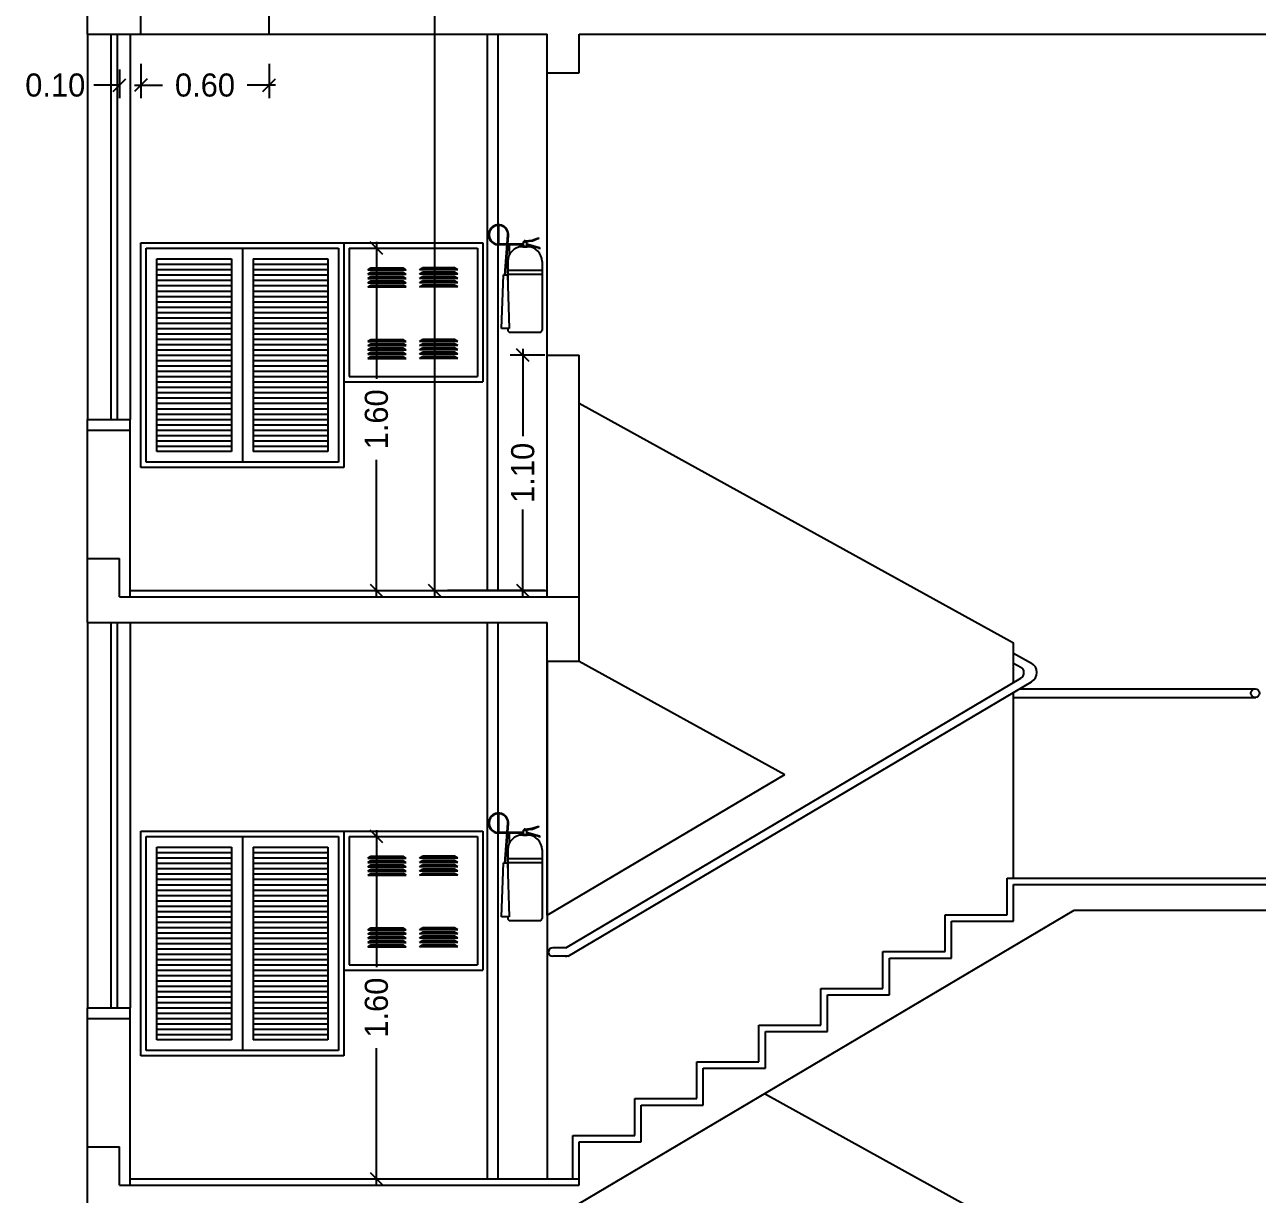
# Model space of a CAD drawing. Extents: x -18 to 75.6, y 22.6 to 43.7.
# Drawn here: x -9.34 to -3.57, y 32.19 to 37.65 of the extents above; entities that cross this region are included whole.
import ezdxf

# ---------------------------------------------------------------- set-up
doc = ezdxf.new("R2010")
doc.units = 0
doc.header["$LTSCALE"] = 2
doc.layers.get('0').update_dxf_attribs({"linetype": 'CONTINUOUS'})
doc.layers.get('DEFPOINTS').update_dxf_attribs({"linetype": 'CONTINUOUS'})
for name, color, linetype in [('CONCRETO', 5, 'CONTINUOUS'), ('COTAS', 244, 'CONTINUOUS'), ('EQUIPAMENTOS', 1, 'CONTINUOUS'), ('ESQUADRIAS', 244, 'CONTINUOUS'), ('PAREDE', 7, 'CONTINUOUS'), ('PAREDECORTE', 3, 'CONTINUOUS'), ('PISO', 30, 'CONTINUOUS'), ('VISTAL', 30, 'CONTINUOUS')]:
    doc.layers.add(name, color=color, linetype=linetype)
doc.dimstyles.get("Standard").update_dxf_attribs({"dimtxt": 0.18, "dimasz": 0.18, "dimexe": 0.18, "dimexo": 0.0625, "dimgap": 0.09, "dimtad": 0, "dimtih": 1, "dimtoh": 1, "dimdec": 4, "dimzin": 0, "dimtxsty": 'STANDARD', "dimcen": 0.09, "dimazin": 3, "dimtfac": 1, "dimtdec": 4, "dimtofl": 0, "dimtmove": 0, "dimatfit": 3, "dimtolj": 1, "dimtzin": 0})

# ---------------------------------------------------------------- blocks, each defined once
blk = doc.blocks.new('_OBLIQUE')
at = {"color": 0, "linetype": 'BYBLOCK'}
blk.add_line((-0.5, -0.5), (0.5, 0.5), dxfattribs=at)
blk = doc.blocks.new('*D153')
at = {"color": 244, "linetype": 'BYBLOCK', "ltscale": 0.2}
for p, q in [((72.4574, 41.2375), (72.4574, 38.3145)), ((72.8317, 41.2075), (72.5174, 41.2075)), ((72.4574, 34.9775), (72.4574, 37.9005)), ((72.8317, 35.0075), (72.5174, 35.0075))]:
    blk.add_line(p, q, dxfattribs=at)
at = {"layer": 'DEFPOINTS', "color": 0, "linetype": 'BYBLOCK', "ltscale": 0.2}
for p in [(71.9917, 41.2075), (72.4574, 41.2075), (71.9917, 35.0075)]:
    blk.add_point(p, dxfattribs=at)
at = {"color": 244, "linetype": 'BYBLOCK', "ltscale": 0.2, "xscale": 0.06, "yscale": 0.06, "zscale": 0.06}
for p, rotation in [((72.4574, 41.2075), 90), ((72.4574, 35.0075), 270)]:
    blk.add_blockref('_OBLIQUE', p, dxfattribs=dict(at, rotation=rotation))
at = {"color": 30, "linetype": 'BYBLOCK', "ltscale": 0.2, "insert": (72.4574, 38.1075), "char_height": 0.108, "attachment_point": 5, "rotation": 90}
blk.add_mtext('\\A1;6.20', dxfattribs=at)
blk = doc.blocks.new('*D145')
at = {"color": 244, "linetype": 'BYBLOCK', "ltscale": 0.2}
for p, q in [((72.1303, 36.6075), (72.2451, 36.6075)), ((72.1851, 36.6375), (72.1851, 35.9965)), ((72.1851, 34.9775), (72.1851, 35.6185)), ((72.1303, 35.0075), (72.2451, 35.0075))]:
    blk.add_line(p, q, dxfattribs=at)
at = {"layer": 'DEFPOINTS', "color": 0, "linetype": 'BYBLOCK', "ltscale": 0.2}
for p in [(71.2903, 36.6075), (71.2903, 35.0075), (72.1851, 35.0075)]:
    blk.add_point(p, dxfattribs=at)
at = {"color": 244, "linetype": 'BYBLOCK', "ltscale": 0.2, "xscale": 0.06, "yscale": 0.06, "zscale": 0.06}
for p, rotation in [((72.1851, 36.6075), 90), ((72.1851, 35.0075), 270)]:
    blk.add_blockref('_OBLIQUE', p, dxfattribs=dict(at, rotation=rotation))
at = {"color": 30, "linetype": 'BYBLOCK', "ltscale": 0.2, "insert": (72.1851, 35.8075), "char_height": 0.108, "attachment_point": 5, "rotation": 90}
blk.add_mtext('\\A1;1.60', dxfattribs=at)
blk = doc.blocks.new('*D144')
at = {"color": 244, "linetype": 'BYBLOCK', "ltscale": 0.2}
for p, q in [((72.1303, 33.8575), (72.2451, 33.8575)), ((72.1851, 33.8875), (72.1851, 33.2465)), ((72.1851, 32.2275), (72.1851, 32.8685)), ((72.1303, 32.2575), (72.2451, 32.2575))]:
    blk.add_line(p, q, dxfattribs=at)
at = {"layer": 'DEFPOINTS', "color": 0, "linetype": 'BYBLOCK', "ltscale": 0.2}
for p in [(71.2903, 33.8575), (71.2903, 32.2575), (72.1851, 32.2575)]:
    blk.add_point(p, dxfattribs=at)
at = {"color": 244, "linetype": 'BYBLOCK', "ltscale": 0.2, "xscale": 0.06, "yscale": 0.06, "zscale": 0.06}
for p, rotation in [((72.1851, 33.8575), 90), ((72.1851, 32.2575), 270)]:
    blk.add_blockref('_OBLIQUE', p, dxfattribs=dict(at, rotation=rotation))
at = {"color": 30, "linetype": 'BYBLOCK', "ltscale": 0.2, "insert": (72.1851, 33.0575), "char_height": 0.108, "attachment_point": 5, "rotation": 90}
blk.add_mtext('\\A1;1.60', dxfattribs=at)
blk = doc.blocks.new('*D164')
at = {"color": 244, "linetype": 'BYBLOCK', "ltscale": 0.2}
for p, q in [((72.8694, 36.1375), (72.8694, 35.7285)), ((72.9729, 36.1075), (72.8094, 36.1075)), ((72.8694, 34.9775), (72.8694, 35.3865)), ((72.9729, 35.0075), (72.8094, 35.0075))]:
    blk.add_line(p, q, dxfattribs=at)
at = {"layer": 'DEFPOINTS', "color": 0, "linetype": 'BYBLOCK', "ltscale": 0.2}
for p in [(73.8129, 36.1075), (72.8694, 35.0075), (73.8129, 35.0075)]:
    blk.add_point(p, dxfattribs=at)
at = {"color": 244, "linetype": 'BYBLOCK', "ltscale": 0.2, "xscale": 0.06, "yscale": 0.06, "zscale": 0.06}
for p, rotation in [((72.8694, 36.1075), 90), ((72.8694, 35.0075), 270)]:
    blk.add_blockref('_OBLIQUE', p, dxfattribs=dict(at, rotation=rotation))
at = {"color": 30, "linetype": 'BYBLOCK', "ltscale": 0.2, "insert": (72.8694, 35.5575), "char_height": 0.108, "attachment_point": 5, "rotation": 90}
blk.add_mtext('\\A1;1.10', dxfattribs=at)
blk = doc.blocks.new('*D165')
at = {"color": 244, "linetype": 'BYBLOCK', "ltscale": 0.2}
for p, q in [((70.9832, 37.4433), (70.9832, 37.3097)), ((71.0832, 37.4433), (71.0832, 37.3097)), ((70.9832, 37.3697), (70.8632, 37.3697)), ((71.0832, 37.3697), (71.0832, 37.3697))]:
    blk.add_line(p, q, dxfattribs=at)
at = {"layer": 'DEFPOINTS', "color": 0, "linetype": 'BYBLOCK', "ltscale": 0.2}
for p in [(70.9832, 38.2833), (71.0832, 38.2833), (70.9832, 37.3697)]:
    blk.add_point(p, dxfattribs=at)
at = {"color": 244, "linetype": 'BYBLOCK', "ltscale": 0.2, "xscale": 0.06, "yscale": 0.06, "zscale": 0.06}
blk.add_blockref('_OBLIQUE', (70.9832, 37.3697), dxfattribs=at)
at = {"color": 244, "linetype": 'BYBLOCK', "ltscale": 0.2, "xscale": 0.06, "yscale": 0.06, "zscale": 0.06, "rotation": 180}
blk.add_blockref('_OBLIQUE', (71.0832, 37.3697), dxfattribs=at)
at = {"color": 30, "linetype": 'BYBLOCK', "ltscale": 0.2, "insert": (70.6832, 37.3697), "char_height": 0.108, "attachment_point": 5}
blk.add_mtext('\\A1;0.10', dxfattribs=at)
blk = doc.blocks.new('*D157')
at = {"color": 244, "linetype": 'BYBLOCK', "ltscale": 0.2}
for p, q in [((71.0832, 37.4696), (71.0832, 37.3097)), ((71.6832, 37.4696), (71.6832, 37.3097)), ((71.0532, 37.3697), (71.1852, 37.3697)), ((71.7132, 37.3697), (71.5812, 37.3697))]:
    blk.add_line(p, q, dxfattribs=at)
at = {"layer": 'DEFPOINTS', "color": 0, "linetype": 'BYBLOCK', "ltscale": 0.2}
for p in [(71.0832, 38.3096), (71.6832, 38.3096), (71.6832, 37.3697)]:
    blk.add_point(p, dxfattribs=at)
at = {"color": 244, "linetype": 'BYBLOCK', "ltscale": 0.2, "xscale": 0.06, "yscale": 0.06, "zscale": 0.06, "rotation": 180}
blk.add_blockref('_OBLIQUE', (71.0832, 37.3697), dxfattribs=at)
at = {"color": 244, "linetype": 'BYBLOCK', "ltscale": 0.2, "xscale": 0.06, "yscale": 0.06, "zscale": 0.06}
blk.add_blockref('_OBLIQUE', (71.6832, 37.3697), dxfattribs=at)
at = {"color": 30, "linetype": 'BYBLOCK', "ltscale": 0.2, "insert": (71.3832, 37.3697), "char_height": 0.108, "attachment_point": 5}
blk.add_mtext('\\A1;0.60', dxfattribs=at)

msp = doc.modelspace()

# ---------------------------------------------------------------- linework, layer by layer
at = {"layer": 'CONCRETO', "color": 5, "ltscale": 0.2}
for p, q in [((-9.0447, 37.6075), (-9.0447, 37.9075)), ((-8.7947, 37.6075), (-8.7947, 37.7275)), ((-8.1947, 37.6075), (-8.1947, 37.7275)), ((-9.0447, 37.6075), (-8.7947, 37.6075)), ((-8.1947, 37.6075), (-6.8947, 37.6075)), ((-6.8947, 37.4275), (-6.8947, 37.6075)), ((-6.7447, 37.6075), (-3.5147, 37.6075)), ((-6.7447, 37.4275), (-6.7447, 37.6075)), ((-6.8947, 37.4275), (-6.7447, 37.4275)), ((-9.0447, 35.8075), (-8.8447, 35.8075)), ((-9.0447, 35.7575), (-9.0447, 35.8075)), ((-8.8447, 35.7575), (-8.8447, 35.8075)), ((-9.0447, 35.7575), (-8.8447, 35.7575)), ((-9.0447, 35.1575), (-8.8947, 35.1575)), ((-9.0447, 34.8575), (-9.0447, 35.1575)), ((-8.8947, 34.9775), (-8.8947, 35.1575)), ((-8.8947, 34.9775), (-6.7447, 34.9775)), ((-6.7447, 34.6775), (-6.7447, 34.9775)), ((-9.0447, 34.8575), (-6.8947, 34.8575)), ((-6.8947, 34.6775), (-6.8947, 34.8575)), ((-6.8947, 34.6775), (-6.7447, 34.6775)), ((-4.7147, 33.6331), (-3.3647, 33.6331)), ((-4.7147, 33.4613), (-4.7147, 33.6331)), ((-6.7447, 32.1425), (-4.4311, 33.5131)), ((-4.4311, 33.5131), (-3.5147, 33.5131)), ((-5.0047, 33.2895), (-5.0047, 33.4613)), ((-5.0047, 33.4613), (-4.7147, 33.4613)), ((-5.2947, 33.1177), (-5.2947, 33.2895)), ((-5.2947, 33.2895), (-5.0047, 33.2895)), ((-5.5847, 33.1177), (-5.2947, 33.1177)), ((-5.5847, 32.9459), (-5.5847, 33.1177)), ((-9.0447, 33.0575), (-8.8447, 33.0575)), ((-9.0447, 33.0075), (-9.0447, 33.0575)), ((-8.8447, 33.0075), (-8.8447, 33.0575)), ((-9.0447, 33.0075), (-8.8447, 33.0075)), ((-5.8747, 32.9459), (-5.5847, 32.9459)), ((-5.8747, 32.7741), (-5.8747, 32.9459)), ((-6.1647, 32.6023), (-6.1647, 32.7741)), ((-6.1647, 32.7741), (-5.8747, 32.7741)), ((-6.4547, 32.6023), (-6.1647, 32.6023)), ((-6.4547, 32.4305), (-6.4547, 32.6023)), ((-9.0447, 32.4075), (-8.8947, 32.4075)), ((-9.0447, 32.1075), (-9.0447, 32.4075)), ((-8.8947, 32.2275), (-8.8947, 32.4075)), ((-6.7447, 32.2275), (-6.7447, 32.4305)), ((-6.7447, 32.4305), (-6.4547, 32.4305)), ((-8.8947, 32.2275), (-6.7447, 32.2275))]:
    msp.add_line(p, q, dxfattribs=at)
at = {"layer": 'EQUIPAMENTOS', "color": 30, "linetype": 'CONTINUOUS', "ltscale": 0.3}
for p, q in [((-8.795, 35.5825), (-8.795, 36.6325)), ((-8.795, 36.6325), (-7.845, 36.6325)), ((-8.77, 35.6075), (-8.77, 36.6075)), ((-8.77, 36.6075), (-7.87, 36.6075)), ((-8.32, 36.6075), (-8.32, 35.6075)), ((-7.87, 36.6075), (-7.87, 35.6075)), ((-7.845, 36.6325), (-7.845, 35.9825)), ((-7.845, 36.6325), (-7.845, 35.5825)), ((-7.845, 36.6325), (-7.195, 36.6325)), ((-7.82, 36.6075), (-7.82, 36.0075)), ((-7.82, 36.6075), (-7.22, 36.6075)), ((-7.22, 36.6075), (-7.22, 36.0075)), ((-7.195, 36.6325), (-7.195, 35.9825)), ((-8.72, 35.6575), (-8.72, 36.5575)), ((-8.72, 36.5575), (-8.37, 36.5575)), ((-8.37, 36.5575), (-8.37, 35.6575)), ((-8.27, 36.5575), (-8.27, 35.6575)), ((-8.27, 36.5575), (-7.92, 36.5575)), ((-7.92, 36.5575), (-7.92, 35.6575)), ((-8.72, 36.5325), (-8.37, 36.5325)), ((-8.72, 36.5075), (-8.37, 36.5075)), ((-8.27, 36.5325), (-7.92, 36.5325)), ((-8.27, 36.5075), (-7.92, 36.5075)), ((-8.72, 36.4825), (-8.37, 36.4825)), ((-8.72, 36.4575), (-8.37, 36.4575)), ((-8.72, 36.4325), (-8.37, 36.4325)), ((-8.27, 36.4825), (-7.92, 36.4825)), ((-8.27, 36.4575), (-7.92, 36.4575)), ((-8.27, 36.4325), (-7.92, 36.4325)), ((-8.72, 36.4075), (-8.37, 36.4075)), ((-8.72, 36.3825), (-8.37, 36.3825)), ((-8.27, 36.4075), (-7.92, 36.4075)), ((-8.27, 36.3825), (-7.92, 36.3825)), ((-8.72, 36.3575), (-8.37, 36.3575)), ((-8.72, 36.3325), (-8.37, 36.3325)), ((-8.27, 36.3575), (-7.92, 36.3575)), ((-8.27, 36.3325), (-7.92, 36.3325)), ((-8.72, 36.3075), (-8.37, 36.3075)), ((-8.72, 36.2825), (-8.37, 36.2825)), ((-8.72, 36.2575), (-8.37, 36.2575)), ((-8.27, 36.3075), (-7.92, 36.3075)), ((-8.27, 36.2825), (-7.92, 36.2825)), ((-8.27, 36.2575), (-7.92, 36.2575)), ((-8.72, 36.2325), (-8.37, 36.2325)), ((-8.72, 36.2075), (-8.37, 36.2075)), ((-8.27, 36.2325), (-7.92, 36.2325)), ((-8.27, 36.2075), (-7.92, 36.2075)), ((-8.72, 36.1825), (-8.37, 36.1825)), ((-8.72, 36.1575), (-8.37, 36.1575)), ((-8.27, 36.1825), (-7.92, 36.1825)), ((-8.27, 36.1575), (-7.92, 36.1575)), ((-8.72, 36.1325), (-8.37, 36.1325)), ((-8.72, 36.1075), (-8.37, 36.1075)), ((-8.72, 36.0825), (-8.37, 36.0825)), ((-8.27, 36.1325), (-7.92, 36.1325)), ((-8.27, 36.1075), (-7.92, 36.1075)), ((-8.27, 36.0825), (-7.92, 36.0825)), ((-8.72, 36.0575), (-8.37, 36.0575)), ((-8.72, 36.0325), (-8.37, 36.0325)), ((-8.27, 36.0575), (-7.92, 36.0575)), ((-8.27, 36.0325), (-7.92, 36.0325)), ((-8.72, 36.0075), (-8.37, 36.0075)), ((-8.72, 35.9825), (-8.37, 35.9825)), ((-8.27, 36.0075), (-7.92, 36.0075)), ((-8.27, 35.9825), (-7.92, 35.9825)), ((-7.845, 35.9825), (-7.195, 35.9825)), ((-7.82, 36.0075), (-7.22, 36.0075)), ((-8.72, 35.9575), (-8.37, 35.9575)), ((-8.72, 35.9325), (-8.37, 35.9325)), ((-8.72, 35.9075), (-8.37, 35.9075)), ((-8.27, 35.9575), (-7.92, 35.9575)), ((-8.27, 35.9325), (-7.92, 35.9325)), ((-8.27, 35.9075), (-7.92, 35.9075)), ((-8.72, 35.8825), (-8.37, 35.8825)), ((-8.72, 35.8575), (-8.37, 35.8575)), ((-8.27, 35.8825), (-7.92, 35.8825)), ((-8.27, 35.8575), (-7.92, 35.8575)), ((-8.72, 35.8325), (-8.37, 35.8325)), ((-8.72, 35.8075), (-8.37, 35.8075)), ((-8.27, 35.8325), (-7.92, 35.8325)), ((-8.27, 35.8075), (-7.92, 35.8075)), ((-8.72, 35.7825), (-8.37, 35.7825)), ((-8.72, 35.7575), (-8.37, 35.7575)), ((-8.27, 35.7825), (-7.92, 35.7825)), ((-8.27, 35.7575), (-7.92, 35.7575)), ((-8.72, 35.7325), (-8.37, 35.7325)), ((-8.72, 35.7075), (-8.37, 35.7075)), ((-8.72, 35.6825), (-8.37, 35.6825)), ((-8.27, 35.7325), (-7.92, 35.7325)), ((-8.27, 35.7075), (-7.92, 35.7075)), ((-8.27, 35.6825), (-7.92, 35.6825)), ((-8.37, 35.6575), (-8.72, 35.6575)), ((-7.92, 35.6575), (-8.27, 35.6575)), ((-7.845, 35.5825), (-8.795, 35.5825)), ((-7.87, 35.6075), (-8.77, 35.6075)), ((-4.7147, 34.7144), (-4.6309, 34.6681)), ((-4.7147, 34.6687), (-4.6809, 34.65)), ((-8.795, 32.8325), (-8.795, 33.8825)), ((-8.795, 33.8825), (-7.845, 33.8825)), ((-8.77, 32.8575), (-8.77, 33.8575)), ((-8.77, 33.8575), (-7.87, 33.8575)), ((-8.32, 33.8575), (-8.32, 32.8575)), ((-7.87, 33.8575), (-7.87, 32.8575)), ((-7.845, 33.8825), (-7.845, 33.2325)), ((-7.845, 33.8825), (-7.845, 32.8325)), ((-7.845, 33.8825), (-7.195, 33.8825)), ((-7.82, 33.8575), (-7.82, 33.2575)), ((-7.82, 33.8575), (-7.22, 33.8575)), ((-7.22, 33.8575), (-7.22, 33.2575)), ((-7.195, 33.8825), (-7.195, 33.2325)), ((-8.72, 32.9075), (-8.72, 33.8075)), ((-8.72, 33.8075), (-8.37, 33.8075)), ((-8.72, 33.7825), (-8.37, 33.7825)), ((-8.37, 33.8075), (-8.37, 32.9075)), ((-8.27, 33.8075), (-8.27, 32.9075)), ((-8.27, 33.8075), (-7.92, 33.8075)), ((-8.27, 33.7825), (-7.92, 33.7825)), ((-7.92, 33.8075), (-7.92, 32.9075)), ((-8.72, 33.7575), (-8.37, 33.7575)), ((-8.72, 33.7325), (-8.37, 33.7325)), ((-8.27, 33.7575), (-7.92, 33.7575)), ((-8.27, 33.7325), (-7.92, 33.7325)), ((-8.72, 33.7075), (-8.37, 33.7075)), ((-8.72, 33.6825), (-8.37, 33.6825)), ((-8.27, 33.7075), (-7.92, 33.7075)), ((-8.27, 33.6825), (-7.92, 33.6825)), ((-8.72, 33.6575), (-8.37, 33.6575)), ((-8.72, 33.6325), (-8.37, 33.6325)), ((-8.72, 33.6075), (-8.37, 33.6075)), ((-8.27, 33.6575), (-7.92, 33.6575)), ((-8.27, 33.6325), (-7.92, 33.6325)), ((-8.27, 33.6075), (-7.92, 33.6075)), ((-8.72, 33.5825), (-8.37, 33.5825)), ((-8.72, 33.5575), (-8.37, 33.5575)), ((-8.27, 33.5825), (-7.92, 33.5825)), ((-8.27, 33.5575), (-7.92, 33.5575)), ((-8.72, 33.5325), (-8.37, 33.5325)), ((-8.72, 33.5075), (-8.37, 33.5075)), ((-8.27, 33.5325), (-7.92, 33.5325)), ((-8.27, 33.5075), (-7.92, 33.5075)), ((-8.72, 33.4825), (-8.37, 33.4825)), ((-8.72, 33.4575), (-8.37, 33.4575)), ((-8.72, 33.4325), (-8.37, 33.4325)), ((-8.27, 33.4825), (-7.92, 33.4825)), ((-8.27, 33.4575), (-7.92, 33.4575)), ((-8.27, 33.4325), (-7.92, 33.4325)), ((-8.72, 33.4075), (-8.37, 33.4075)), ((-8.72, 33.3825), (-8.37, 33.3825)), ((-8.27, 33.4075), (-7.92, 33.4075)), ((-8.27, 33.3825), (-7.92, 33.3825)), ((-8.72, 33.3575), (-8.37, 33.3575)), ((-8.72, 33.3325), (-8.37, 33.3325)), ((-8.27, 33.3575), (-7.92, 33.3575)), ((-8.27, 33.3325), (-7.92, 33.3325)), ((-6.889, 33.3177), (-6.889, 33.3177)), ((-6.8073, 33.3377), (-6.869, 33.3377)), ((-8.72, 33.3075), (-8.37, 33.3075)), ((-8.72, 33.2825), (-8.37, 33.2825)), ((-8.72, 33.2575), (-8.37, 33.2575)), ((-8.27, 33.3075), (-7.92, 33.3075)), ((-8.27, 33.2825), (-7.92, 33.2825)), ((-8.27, 33.2575), (-7.92, 33.2575)), ((-7.82, 33.2575), (-7.22, 33.2575)), ((-6.7964, 33.2977), (-6.869, 33.2977)), ((-8.72, 33.2325), (-8.37, 33.2325)), ((-8.72, 33.2075), (-8.37, 33.2075)), ((-8.27, 33.2325), (-7.92, 33.2325)), ((-8.27, 33.2075), (-7.92, 33.2075)), ((-7.845, 33.2325), (-7.195, 33.2325)), ((-8.72, 33.1825), (-8.37, 33.1825)), ((-8.72, 33.1575), (-8.37, 33.1575)), ((-8.27, 33.1825), (-7.92, 33.1825)), ((-8.27, 33.1575), (-7.92, 33.1575)), ((-8.72, 33.1325), (-8.37, 33.1325)), ((-8.72, 33.1075), (-8.37, 33.1075)), ((-8.27, 33.1325), (-7.92, 33.1325)), ((-8.27, 33.1075), (-7.92, 33.1075)), ((-8.72, 33.0825), (-8.37, 33.0825)), ((-8.72, 33.0575), (-8.37, 33.0575)), ((-8.72, 33.0325), (-8.37, 33.0325)), ((-8.27, 33.0825), (-7.92, 33.0825)), ((-8.27, 33.0575), (-7.92, 33.0575)), ((-8.27, 33.0325), (-7.92, 33.0325)), ((-8.72, 33.0075), (-8.37, 33.0075)), ((-8.72, 32.9825), (-8.37, 32.9825)), ((-8.27, 33.0075), (-7.92, 33.0075)), ((-8.27, 32.9825), (-7.92, 32.9825)), ((-8.72, 32.9575), (-8.37, 32.9575)), ((-8.72, 32.9325), (-8.37, 32.9325)), ((-8.27, 32.9575), (-7.92, 32.9575)), ((-8.27, 32.9325), (-7.92, 32.9325)), ((-7.87, 32.8575), (-8.77, 32.8575)), ((-8.37, 32.9075), (-8.72, 32.9075)), ((-7.92, 32.9075), (-8.27, 32.9075)), ((-7.845, 32.8325), (-8.795, 32.8325))]:
    msp.add_line(p, q, dxfattribs=at)
at = {"layer": 'EQUIPAMENTOS', "linetype": 'CONTINUOUS', "ltscale": 0.3}
for p, q in [((-7.0093, 36.6147), (-6.9882, 36.6147)), ((-7.0793, 36.5447), (-7.0793, 36.4407)), ((-6.9182, 36.5447), (-6.9182, 36.2247)), ((-7.1077, 36.2328), (-7.0991, 36.4839)), ((-7.0991, 36.4839), (-7.0808, 36.4839)), ((-7.0808, 36.4839), (-7.0718, 36.2328)), ((-7.0718, 36.2328), (-7.1077, 36.2328)), ((-7.0793, 36.2328), (-7.0793, 36.2247)), ((-7.0693, 36.2147), (-6.9282, 36.2147)), ((-7.0093, 33.8647), (-6.9882, 33.8647)), ((-7.0793, 33.7947), (-7.0793, 33.6907)), ((-6.9182, 33.7947), (-6.9182, 33.4747)), ((-7.1077, 33.4828), (-7.0991, 33.7339)), ((-7.0991, 33.7339), (-7.0808, 33.7339)), ((-7.0808, 33.7339), (-7.0718, 33.4828)), ((-7.0718, 33.4828), (-7.1077, 33.4828)), ((-7.0793, 33.4828), (-7.0793, 33.4747)), ((-7.0693, 33.4647), (-6.9282, 33.4647))]:
    msp.add_line(p, q, dxfattribs=at)
at = {"layer": 'EQUIPAMENTOS', "color": 30, "linetype": 'CONTINUOUS', "ltscale": 0.2}
for p, q in [((-6.8073, 33.3377), (-4.6801, 34.5979)), ((-6.7964, 33.2977), (-4.6296, 34.5813))]:
    msp.add_line(p, q, dxfattribs=at)
at = {"layer": 'EQUIPAMENTOS', "linetype": 'CONTINUOUS', "ltscale": 0.3}
for centre, radius, start, end in [((-7.0093, 36.5447), 0.07, 90, 180), ((-6.9882, 36.5447), 0.07, 360, 90), ((-7.0693, 36.2247), 0.01, 180, 270), ((-6.9282, 36.2247), 0.01, 270, 0), ((-7.0093, 33.7947), 0.07, 90, 180), ((-6.9882, 33.7947), 0.07, 360, 90), ((-7.0693, 33.4747), 0.01, 180, 270), ((-6.9282, 33.4747), 0.01, 270, 0)]:
    msp.add_arc(centre, radius, start, end, dxfattribs=at)
at = {"layer": 'EQUIPAMENTOS', "color": 30, "linetype": 'CONTINUOUS', "ltscale": 0.3}
for centre, radius, start, end in [((-4.6954, 34.6237), 0.03, 300.64309, 61.1013), ((-4.6551, 34.6243), 0.05, 300.64309, 61.1013), ((-6.869, 33.3177), 0.02, 90, 180), ((-6.869, 33.3177), 0.02, 180, 270), ((-6.8095, 33.3177), 0.02, 270, 298.8987)]:
    msp.add_arc(centre, radius, start, end, dxfattribs=at)
at = {"layer": 'ESQUADRIAS', "color": 1, "linetype": 'CONTINUOUS', "ltscale": 0.2}
for p, q in [((-9.0447, 37.6075), (-9.0447, 35.8075)), ((-8.8447, 37.6075), (-8.8447, 35.8075)), ((-9.0447, 34.8575), (-9.0447, 33.0575)), ((-8.8447, 34.8575), (-8.8447, 33.0575))]:
    msp.add_line(p, q, dxfattribs=at)
at = {"layer": 'ESQUADRIAS', "color": 5, "linetype": 'CONTINUOUS', "ltscale": 0.2}
for p, q in [((-8.9347, 37.6075), (-8.9347, 35.8075)), ((-8.9047, 37.6075), (-8.9047, 35.8075)), ((-8.9347, 34.8575), (-8.9347, 33.0575)), ((-8.9047, 34.8575), (-8.9047, 33.0575))]:
    msp.add_line(p, q, dxfattribs=at)
at = {"layer": 'PAREDE', "color": 244, "linetype": 'CONTINUOUS', "ltscale": 0.2}
for p, q in [((-8.7947, 37.6075), (-8.1947, 37.6075)), ((-6.8947, 33.4895), (-5.7843, 34.1473))]:
    msp.add_line(p, q, dxfattribs=at)
at = {"layer": 'PAREDE', "color": 30, "linetype": 'CONTINUOUS', "ltscale": 0.3}
for p, q in [((-7.1747, 37.6075), (-7.1747, 35.0075)), ((-7.1247, 37.6075), (-7.1247, 35.0075)), ((-7.1747, 34.8575), (-7.1747, 32.2575)), ((-7.1247, 34.8575), (-7.1247, 32.2575))]:
    msp.add_line(p, q, dxfattribs=at)
at = {"layer": 'PAREDE', "color": 244, "ltscale": 0.2}
for p, q in [((-6.8947, 36.1075), (-6.8947, 37.4275)), ((-6.8947, 34.6775), (-6.8947, 32.2575))]:
    msp.add_line(p, q, dxfattribs=at)
at = {"layer": 'PAREDE', "color": 1, "linetype": 'CONTINUOUS', "ltscale": 0.3}
for p, q in [((-6.7447, 35.8839), (-4.7147, 34.7631)), ((-4.7147, 34.5774), (-4.7147, 34.7631)), ((-4.7147, 34.5774), (-4.7147, 34.7631)), ((-4.7147, 33.6631), (-4.7147, 34.5309)), ((-5.8785, 32.6557), (-4.7147, 32.0131))]:
    msp.add_line(p, q, dxfattribs=at)
at = {"layer": 'PAREDE', "color": 30, "linetype": 'CONTINUOUS', "ltscale": 0.2}
msp.add_line((-6.8947, 33.4895), (-6.8947, 34.6775), dxfattribs=at)
at = {"layer": 'PAREDE', "color": 244, "linetype": 'CONTINUOUS', "ltscale": 0.3}
msp.add_line((-6.7447, 34.6775), (-5.7843, 34.1473), dxfattribs=at)
at = {"layer": 'PAREDECORTE', "color": 3, "ltscale": 0.2}
for p, q in [((-6.8947, 36.1075), (-6.7447, 36.1075)), ((-6.8947, 34.9775), (-6.8947, 36.1075)), ((-6.7447, 34.9775), (-6.7447, 36.1075)), ((-9.0447, 35.1575), (-9.0447, 35.7575)), ((-8.8447, 34.9775), (-8.8447, 35.7575)), ((-9.0447, 32.4075), (-9.0447, 33.0075)), ((-8.8447, 32.2275), (-8.8447, 33.0075))]:
    msp.add_line(p, q, dxfattribs=at)
at = {"layer": 'PAREDECORTE', "color": 30, "ltscale": 0.2}
msp.add_circle((-3.585, 34.528), 0.02, dxfattribs=at)
at = {"layer": 'PISO', "color": 30, "ltscale": 0.2}
for p, q in [((-8.8447, 35.0075), (-6.8947, 35.0075)), ((-4.7447, 33.6631), (-3.5147, 33.6631)), ((-4.7447, 33.4913), (-4.7447, 33.6631)), ((-5.0347, 33.3195), (-5.0347, 33.4913)), ((-5.0347, 33.4913), (-4.7447, 33.4913)), ((-5.3247, 33.1477), (-5.3247, 33.3195)), ((-5.3247, 33.3195), (-5.0347, 33.3195)), ((-5.6147, 33.1477), (-5.3247, 33.1477)), ((-5.6147, 32.9759), (-5.6147, 33.1477)), ((-5.9047, 32.9759), (-5.6147, 32.9759)), ((-5.9047, 32.8041), (-5.9047, 32.9759)), ((-6.1947, 32.6323), (-6.1947, 32.8041)), ((-6.1947, 32.8041), (-5.9047, 32.8041)), ((-6.4847, 32.6323), (-6.1947, 32.6323)), ((-6.4847, 32.4605), (-6.4847, 32.6323)), ((-6.7747, 32.2575), (-6.7747, 32.4605)), ((-6.7747, 32.4605), (-6.4847, 32.4605)), ((-8.8447, 32.2575), (-6.7447, 32.2575))]:
    msp.add_line(p, q, dxfattribs=at)
at = {"layer": 'PISO', "color": 30, "linetype": 'CONTINUOUS', "ltscale": 0.3}
for p, q in [((-4.6855, 34.5482), (-3.5847, 34.5482)), ((-4.7147, 34.5082), (-3.582, 34.5082))]:
    msp.add_line(p, q, dxfattribs=at)
at = {"layer": 'VISTAL', "linetype": 'CONTINUOUS', "ltscale": 0.3}
for p, q in [((-7.1212, 36.6266), (-7.1212, 36.7142)), ((-7.093, 36.4821), (-7.0786, 36.6699)), ((-7.09, 36.4819), (-7.0757, 36.6677)), ((-7.0819, 36.6266), (-7.1212, 36.6266)), ((-7.0822, 36.6236), (-7.1212, 36.6236)), ((-7.0176, 36.6236), (-7.0791, 36.6236)), ((-7.0176, 36.6266), (-7.0789, 36.6266)), ((-7.0712, 36.5774), (-7.0712, 36.6236)), ((-7.0022, 36.6416), (-7.0046, 36.6375)), ((-6.9971, 36.642), (-7.0022, 36.6416)), ((-6.9971, 36.642), (-6.9655, 36.6459)), ((-6.9636, 36.641), (-6.9931, 36.637)), ((-6.9912, 36.6277), (-6.93, 36.6114)), ((-6.9912, 36.6242), (-6.9326, 36.6086)), ((-6.9655, 36.6459), (-6.9359, 36.6557)), ((-6.934, 36.6528), (-6.9636, 36.641)), ((-6.9359, 36.6557), (-6.934, 36.6528)), ((-6.931, 36.6035), (-6.9326, 36.6086)), ((-6.93, 36.6114), (-6.931, 36.6035)), ((-7.7331, 36.5063), (-7.719, 36.5153)), ((-7.7331, 36.5063), (-7.5539, 36.5063)), ((-7.7331, 36.4863), (-7.719, 36.4953)), ((-7.7331, 36.4863), (-7.5539, 36.4863)), ((-7.719, 36.5153), (-7.5681, 36.5153)), ((-7.719, 36.4953), (-7.5681, 36.4953)), ((-7.5539, 36.5063), (-7.5681, 36.5153)), ((-7.5539, 36.4863), (-7.5681, 36.4953)), ((-7.4923, 36.5063), (-7.4782, 36.5153)), ((-7.3131, 36.5063), (-7.4923, 36.5063)), ((-7.4923, 36.4863), (-7.4782, 36.4953)), ((-7.3131, 36.4863), (-7.4923, 36.4863)), ((-7.3273, 36.5153), (-7.4782, 36.5153)), ((-7.3273, 36.4953), (-7.4782, 36.4953)), ((-7.3131, 36.5063), (-7.3273, 36.5153)), ((-7.3131, 36.4863), (-7.3273, 36.4953)), ((-7.0793, 36.5051), (-6.9182, 36.5051)), ((-7.0793, 36.4859), (-6.9182, 36.4859)), ((-7.7331, 36.4663), (-7.719, 36.4753)), ((-7.7331, 36.4663), (-7.5539, 36.4663)), ((-7.7331, 36.4463), (-7.719, 36.4553)), ((-7.7331, 36.4463), (-7.5539, 36.4463)), ((-7.7331, 36.4263), (-7.719, 36.4353)), ((-7.7331, 36.4263), (-7.5539, 36.4263)), ((-7.719, 36.4753), (-7.5681, 36.4753)), ((-7.719, 36.4553), (-7.5681, 36.4553)), ((-7.719, 36.4353), (-7.5681, 36.4353)), ((-7.5539, 36.4663), (-7.5681, 36.4753)), ((-7.5539, 36.4463), (-7.5681, 36.4553)), ((-7.5539, 36.4263), (-7.5681, 36.4353)), ((-7.4923, 36.4663), (-7.4782, 36.4753)), ((-7.3131, 36.4663), (-7.4923, 36.4663)), ((-7.4923, 36.4463), (-7.4782, 36.4553)), ((-7.3131, 36.4463), (-7.4923, 36.4463)), ((-7.4923, 36.4263), (-7.4782, 36.4353)), ((-7.3131, 36.4263), (-7.4923, 36.4263)), ((-7.3273, 36.4753), (-7.4782, 36.4753)), ((-7.3273, 36.4553), (-7.4782, 36.4553)), ((-7.3273, 36.4353), (-7.4782, 36.4353)), ((-7.3131, 36.4663), (-7.3273, 36.4753)), ((-7.3131, 36.4463), (-7.3273, 36.4553)), ((-7.3131, 36.4263), (-7.3273, 36.4353)), ((-7.7331, 36.1722), (-7.719, 36.1812)), ((-7.7331, 36.1722), (-7.5539, 36.1722)), ((-7.7331, 36.1522), (-7.719, 36.1612)), ((-7.7331, 36.1522), (-7.5539, 36.1522)), ((-7.7331, 36.1322), (-7.719, 36.1412)), ((-7.719, 36.1812), (-7.5681, 36.1812)), ((-7.719, 36.1612), (-7.5681, 36.1612)), ((-7.719, 36.1412), (-7.5681, 36.1412)), ((-7.5539, 36.1722), (-7.5681, 36.1812)), ((-7.5539, 36.1522), (-7.5681, 36.1612)), ((-7.5539, 36.1322), (-7.5681, 36.1412)), ((-7.4923, 36.1722), (-7.4782, 36.1812)), ((-7.3131, 36.1722), (-7.4923, 36.1722)), ((-7.4923, 36.1522), (-7.4782, 36.1612)), ((-7.3131, 36.1522), (-7.4923, 36.1522)), ((-7.4923, 36.1322), (-7.4782, 36.1412)), ((-7.3273, 36.1812), (-7.4782, 36.1812)), ((-7.3273, 36.1612), (-7.4782, 36.1612)), ((-7.3273, 36.1412), (-7.4782, 36.1412)), ((-7.3131, 36.1722), (-7.3273, 36.1812)), ((-7.3131, 36.1522), (-7.3273, 36.1612)), ((-7.3131, 36.1322), (-7.3273, 36.1412)), ((-7.7331, 36.1322), (-7.5539, 36.1322)), ((-7.7331, 36.1122), (-7.719, 36.1212)), ((-7.7331, 36.1122), (-7.5539, 36.1122)), ((-7.7331, 36.0922), (-7.719, 36.1012)), ((-7.7331, 36.0922), (-7.5539, 36.0922)), ((-7.719, 36.1212), (-7.5681, 36.1212)), ((-7.719, 36.1012), (-7.5681, 36.1012)), ((-7.5539, 36.1122), (-7.5681, 36.1212)), ((-7.5539, 36.0922), (-7.5681, 36.1012)), ((-7.3131, 36.1322), (-7.4923, 36.1322)), ((-7.4923, 36.1122), (-7.4782, 36.1212)), ((-7.3131, 36.1122), (-7.4923, 36.1122)), ((-7.4923, 36.0922), (-7.4782, 36.1012)), ((-7.3131, 36.0922), (-7.4923, 36.0922)), ((-7.3273, 36.1212), (-7.4782, 36.1212)), ((-7.3273, 36.1012), (-7.4782, 36.1012)), ((-7.3131, 36.1122), (-7.3273, 36.1212)), ((-7.3131, 36.0922), (-7.3273, 36.1012)), ((-7.8181, 36.0072), (-7.2281, 36.0072)), ((-7.1212, 33.8766), (-7.1212, 33.9642)), ((-7.093, 33.7321), (-7.0786, 33.9199)), ((-7.09, 33.7319), (-7.0757, 33.9177)), ((-7.0022, 33.8916), (-7.0046, 33.8875)), ((-6.9971, 33.892), (-7.0022, 33.8916)), ((-6.9971, 33.892), (-6.9655, 33.8959)), ((-6.9636, 33.891), (-6.9931, 33.887)), ((-6.9655, 33.8959), (-6.9359, 33.9057)), ((-6.934, 33.9028), (-6.9636, 33.891)), ((-6.9359, 33.9057), (-6.934, 33.9028)), ((-7.0819, 33.8766), (-7.1212, 33.8766)), ((-7.0822, 33.8736), (-7.1212, 33.8736)), ((-7.0176, 33.8736), (-7.0791, 33.8736)), ((-7.0176, 33.8766), (-7.0789, 33.8766)), ((-7.0712, 33.8274), (-7.0712, 33.8736)), ((-6.9912, 33.8777), (-6.93, 33.8614)), ((-6.9912, 33.8742), (-6.9326, 33.8586)), ((-6.931, 33.8535), (-6.9326, 33.8586)), ((-6.93, 33.8614), (-6.931, 33.8535)), ((-7.7331, 33.7563), (-7.719, 33.7653)), ((-7.7331, 33.7563), (-7.5539, 33.7563)), ((-7.7331, 33.7363), (-7.719, 33.7453)), ((-7.7331, 33.7363), (-7.5539, 33.7363)), ((-7.7331, 33.7163), (-7.719, 33.7253)), ((-7.719, 33.7653), (-7.5681, 33.7653)), ((-7.719, 33.7453), (-7.5681, 33.7453)), ((-7.719, 33.7253), (-7.5681, 33.7253)), ((-7.5539, 33.7563), (-7.5681, 33.7653)), ((-7.5539, 33.7363), (-7.5681, 33.7453)), ((-7.5539, 33.7163), (-7.5681, 33.7253)), ((-7.4923, 33.7563), (-7.4782, 33.7653)), ((-7.3131, 33.7563), (-7.4923, 33.7563)), ((-7.4923, 33.7363), (-7.4782, 33.7453)), ((-7.3131, 33.7363), (-7.4923, 33.7363)), ((-7.4923, 33.7163), (-7.4782, 33.7253)), ((-7.3273, 33.7653), (-7.4782, 33.7653)), ((-7.3273, 33.7453), (-7.4782, 33.7453)), ((-7.3273, 33.7253), (-7.4782, 33.7253)), ((-7.3131, 33.7563), (-7.3273, 33.7653)), ((-7.3131, 33.7363), (-7.3273, 33.7453)), ((-7.3131, 33.7163), (-7.3273, 33.7253)), ((-7.0793, 33.7551), (-6.9182, 33.7551)), ((-7.0793, 33.7359), (-6.9182, 33.7359)), ((-7.7331, 33.7163), (-7.5539, 33.7163)), ((-7.7331, 33.6963), (-7.719, 33.7053)), ((-7.7331, 33.6963), (-7.5539, 33.6963)), ((-7.7331, 33.6763), (-7.719, 33.6853)), ((-7.7331, 33.6763), (-7.5539, 33.6763)), ((-7.719, 33.7053), (-7.5681, 33.7053)), ((-7.719, 33.6853), (-7.5681, 33.6853)), ((-7.5539, 33.6963), (-7.5681, 33.7053)), ((-7.5539, 33.6763), (-7.5681, 33.6853)), ((-7.3131, 33.7163), (-7.4923, 33.7163)), ((-7.4923, 33.6963), (-7.4782, 33.7053)), ((-7.3131, 33.6963), (-7.4923, 33.6963)), ((-7.4923, 33.6763), (-7.4782, 33.6853)), ((-7.3131, 33.6763), (-7.4923, 33.6763)), ((-7.3273, 33.7053), (-7.4782, 33.7053)), ((-7.3273, 33.6853), (-7.4782, 33.6853)), ((-7.3131, 33.6963), (-7.3273, 33.7053)), ((-7.3131, 33.6763), (-7.3273, 33.6853)), ((-7.7331, 33.4222), (-7.719, 33.4312)), ((-7.719, 33.4312), (-7.5681, 33.4312)), ((-7.5539, 33.4222), (-7.5681, 33.4312)), ((-7.4923, 33.4222), (-7.4782, 33.4312)), ((-7.3273, 33.4312), (-7.4782, 33.4312)), ((-7.3131, 33.4222), (-7.3273, 33.4312)), ((-7.7331, 33.4222), (-7.5539, 33.4222)), ((-7.7331, 33.4022), (-7.719, 33.4112)), ((-7.7331, 33.4022), (-7.5539, 33.4022)), ((-7.7331, 33.3822), (-7.719, 33.3912)), ((-7.7331, 33.3822), (-7.5539, 33.3822)), ((-7.7331, 33.3622), (-7.719, 33.3712)), ((-7.719, 33.4112), (-7.5681, 33.4112)), ((-7.719, 33.3912), (-7.5681, 33.3912)), ((-7.719, 33.3712), (-7.5681, 33.3712)), ((-7.5539, 33.4022), (-7.5681, 33.4112)), ((-7.5539, 33.3822), (-7.5681, 33.3912)), ((-7.5539, 33.3622), (-7.5681, 33.3712)), ((-7.3131, 33.4222), (-7.4923, 33.4222)), ((-7.4923, 33.4022), (-7.4782, 33.4112)), ((-7.3131, 33.4022), (-7.4923, 33.4022)), ((-7.4923, 33.3822), (-7.4782, 33.3912)), ((-7.3131, 33.3822), (-7.4923, 33.3822)), ((-7.4923, 33.3622), (-7.4782, 33.3712)), ((-7.3273, 33.4112), (-7.4782, 33.4112)), ((-7.3273, 33.3912), (-7.4782, 33.3912)), ((-7.3273, 33.3712), (-7.4782, 33.3712)), ((-7.3131, 33.4022), (-7.3273, 33.4112)), ((-7.3131, 33.3822), (-7.3273, 33.3912)), ((-7.3131, 33.3622), (-7.3273, 33.3712)), ((-7.7331, 33.3622), (-7.5539, 33.3622)), ((-7.7331, 33.3422), (-7.719, 33.3512)), ((-7.7331, 33.3422), (-7.5539, 33.3422)), ((-7.719, 33.3512), (-7.5681, 33.3512)), ((-7.5539, 33.3422), (-7.5681, 33.3512)), ((-7.3131, 33.3622), (-7.4923, 33.3622)), ((-7.4923, 33.3422), (-7.4782, 33.3512)), ((-7.3131, 33.3422), (-7.4923, 33.3422)), ((-7.3273, 33.3512), (-7.4782, 33.3512)), ((-7.3131, 33.3422), (-7.3273, 33.3512)), ((-7.8181, 33.2572), (-7.2281, 33.2572))]:
    msp.add_line(p, q, dxfattribs=at)
for points in [[(-7.0053, 36.6232), (-7.0053, 36.6271), (-7.0174, 36.6271), (-7.0174, 36.6232)], [(-7.005, 36.6154), (-7.005, 36.637), (-6.9912, 36.637), (-6.9912, 36.6154)], [(-7.0053, 33.8732), (-7.0053, 33.8771), (-7.0174, 33.8771), (-7.0174, 33.8732)], [(-7.005, 33.8654), (-7.005, 33.887), (-6.9912, 33.887), (-6.9912, 33.8654)]]:
    msp.add_lwpolyline(points, close=True, dxfattribs=at)
for centre, radius, start, end in [((-7.1225, 36.6704), 0.0468, 354.5731, 271.59704), ((-7.1225, 36.6704), 0.0438, 351.97893, 271.70639), ((-7.1225, 33.9204), 0.0468, 354.5731, 271.59704), ((-7.1225, 33.9204), 0.0438, 351.97893, 271.70639)]:
    msp.add_arc(centre, radius, start, end, dxfattribs=at)

# ---------------------------------------------------------------- dimensions: what is measured, and where the dimension line sits
at = {"layer": 'COTAS', "color": 244, "ltscale": 0.2}
dim = msp.add_linear_dim(base=(-7.4205, 41.2075), p1=(-7.8862, 35.0075), p2=(-7.8862, 41.2075), angle=90, dimstyle='STANDARD', override={"dimscale": 0.6, "dimasz": 0.1, "dimexe": 0.1, "dimexo": 1.4, "dimtih": 0, "dimtoh": 0, "dimdec": 2, "dimblk1": 'OBLIQUE', "dimblk2": 'OBLIQUE', "dimsah": 1, "dimdle": 0.05, "dimclrd": 244, "dimclre": 244, "dimclrt": 30}, dxfattribs=at)
dim.commit()
dim.dimension.update_dxf_attribs({"geometry": '*D153', "text_midpoint": (-7.4205, 38.1075), "insert": (-79.8779, 0)})
at = {"layer": 'COTAS', "color": 244, "linetype": 'CONTINUOUS', "ltscale": 0.2}
dim = msp.add_linear_dim(base=(-8.8947, 37.3697), p1=(-8.7947, 38.2833), p2=(-8.8947, 38.2833), dimstyle='STANDARD', override={"dimscale": 0.6, "dimasz": 0.1, "dimexe": 0.1, "dimexo": 1.4, "dimtih": 0, "dimtoh": 0, "dimdec": 2, "dimblk1": 'OBLIQUE', "dimblk2": 'OBLIQUE', "dimsah": 1, "dimdle": 0.05, "dimclrd": 244, "dimclre": 244, "dimclrt": 30}, dxfattribs=at)
dim.commit()
dim.dimension.update_dxf_attribs({"geometry": '*D165', "text_midpoint": (-9.1947, 37.3697), "insert": (-79.8779, 0)})
at = {"layer": 'COTAS', "color": 244, "ltscale": 0.2}
dim = msp.add_linear_dim(base=(-8.1947, 37.3697), p1=(-8.7947, 38.3096), p2=(-8.1947, 38.3096), dimstyle='STANDARD', override={"dimscale": 0.6, "dimasz": 0.1, "dimexe": 0.1, "dimexo": 1.4, "dimtih": 0, "dimtoh": 0, "dimdec": 2, "dimblk1": 'OBLIQUE', "dimblk2": 'OBLIQUE', "dimsah": 1, "dimdle": 0.05, "dimclrd": 244, "dimclre": 244, "dimclrt": 30}, dxfattribs=at)
dim.commit()
dim.dimension.update_dxf_attribs({"geometry": '*D157', "text_midpoint": (-8.4947, 37.3697), "insert": (-79.8779, 0)})
at = {"layer": 'COTAS', "color": 3, "ltscale": 0.2}
for base, p1, p2, picture, middle in [((-7.6928, 35.0075), (-8.5876, 36.6075), (-8.5876, 35.0075), '*D145', (-7.6928, 35.8075)), ((-7.6928, 32.2575), (-8.5876, 33.8575), (-8.5876, 32.2575), '*D144', (-7.6928, 33.0575))]:
    dim = msp.add_linear_dim(base=base, p1=p1, p2=p2, angle=90, dimstyle='STANDARD', override={"dimscale": 0.6, "dimasz": 0.1, "dimexe": 0.1, "dimexo": 1.4, "dimtih": 0, "dimtoh": 0, "dimdec": 2, "dimblk1": 'OBLIQUE', "dimblk2": 'OBLIQUE', "dimsah": 1, "dimdle": 0.05, "dimclrd": 244, "dimclre": 244, "dimclrt": 30}, dxfattribs=at)
    dim.commit()
    dim.dimension.update_dxf_attribs({"geometry": picture, "text_midpoint": middle, "insert": (-79.8779, 0)})
at = {"layer": 'COTAS', "color": 244, "linetype": 'CONTINUOUS', "ltscale": 0.2}
dim = msp.add_linear_dim(base=(-7.0084, 35.0075), p1=(-6.065, 36.1075), p2=(-6.065, 35.0075), angle=90, dimstyle='STANDARD', override={"dimscale": 0.6, "dimasz": 0.1, "dimexe": 0.1, "dimexo": 1.4, "dimtih": 0, "dimtoh": 0, "dimdec": 2, "dimblk1": 'OBLIQUE', "dimblk2": 'OBLIQUE', "dimsah": 1, "dimdle": 0.05, "dimclrd": 244, "dimclre": 244, "dimclrt": 30}, dxfattribs=at)
dim.commit()
dim.dimension.update_dxf_attribs({"geometry": '*D164', "text_midpoint": (-7.0084, 35.5575), "insert": (-79.8779, 0)})

doc.saveas('drawing.dxf')
